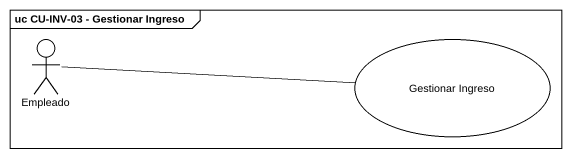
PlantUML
@startuml
mainframe uc CU-INV-03 - Gestionar Ingreso
actor Empleado
usecase "Gestionar Ingreso" as Gestionar_Ingreso
Empleado -right- Gestionar_Ingreso
@enduml
